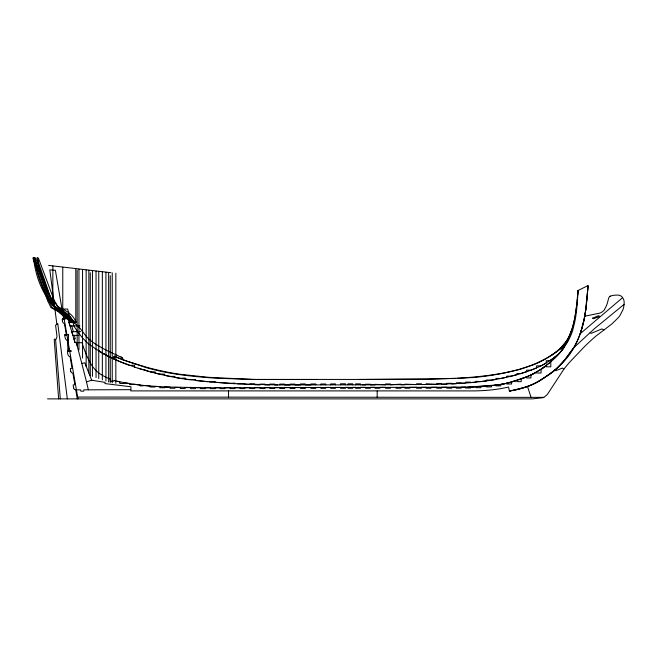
<?xml version="1.0" encoding="UTF-8"?>
<svg xmlns="http://www.w3.org/2000/svg" width="657" height="657" viewBox="0 0 657 657"><rect width="100%" height="100%" fill="white"/><g stroke="black" fill="none" stroke-linecap="round" stroke-linejoin="round"><path stroke-width="0.99" d="M234.894 383.639L234.894 383.097L230.04 383.343L215.2 382.325L215.2 381.651L210.339 381.898L198.496 380.855L195.416 380.477L195.416 379.45L188.773 379.664L185.151 379.122L185.151 378.046L180.289 378.35L174.918 377.364L174.918 376.387L170.056 376.387L164.685 375.295L164.685 374.178L158.468 373.915L155.027 373.012L155.027 371.854L150.609 371.854L145.172 370.326L145.172 369.694L142.963 369.694L134.48 367.074L134.48 365.144L129.626 365.415L121.66 362.442L114.211 359.026L114.261 356.217A93.754 93.754 0 0 0 123.105 359.888L146.79 367.813A247.829 247.829 0 0 0 180.815 374.769A489.449 489.449 0 0 0 220.136 378.391L256.435 379.483L317.249 379.475M74.783 323.343A12.779 12.779 0 0 0 73.017 322.291L69.363 322.324A11.892 11.883 0 0 0 68.484 320.164C64.723 313.561 56.962 311.319 50.868 307.525A49.694 49.669 0 0 0 47.813 301.317L32.85 257.971L35.552 257.971L51.583 300.963A25.336 25.221 0 0 1 54.687 306.417C61.15 309.94 68.895 312.962 72.221 320.058A12.861 12.803 0 0 1 72.968 322.324L73.954 326.135A120.247 120.247 0 0 0 82.749 338.191L87.907 343.315L95.487 348.801L104.438 354.205L114.178 359.067L114.261 356.217L127.318 361.334L146.289 367.156A290.156 290.156 0 0 0 180.42 374.35M114.203 359.034L114.261 356.25M68.599 334.536L67.564 352.949A12.483 12.483 0 0 0 67.77 353.967L67.999 354.747A2.891 2.891 0 0 0 70.069 356.661L72.073 368.29L70.389 368.528L70.504 370.039A6.636 6.636 0 0 0 70.8 371.377M587.678 290.082L588.015 285.598L578.012 290.509A303.189 303.189 0 0 1 576.435 311.517A127.064 127.064 0 0 1 574.53 322.998L572.666 330.463A48.084 48.084 0 0 1 571.467 333.855L570.572 336.006A79.522 79.522 0 0 1 567.829 341.574L566.654 343.48A15.357 15.357 0 0 1 565.176 345.303A22.552 22.552 0 0 1 562.827 349.237L560.199 352.3A32.365 32.365 0 0 1 559.698 352.842L559.337 353.195A33.827 33.827 0 0 1 558.795 353.729L556.454 355.798A54.408 54.408 0 0 1 553.654 358.155L542.945 364.89A139.243 139.243 0 0 1 527.686 371.394C506.26 378.67 483.659 381.947 461.14 383.343L461.14 382.793L456.287 382.793L456.287 383.729L451.712 383.992L451.712 383.31L446.859 383.31L446.859 384.189L443.459 384.296L441.635 384.312L441.635 383.474L436.774 383.474L436.774 384.37L433.719 384.427L362.015 384.854M587.736 289.294L586.011 308.067L583.745 321.404A101.367 101.367 0 0 1 578.111 339.168M587.777 288.686L587.826 288.078M587.867 287.462L587.916 286.846M577.667 295.207L578.012 290.509L576.518 306.991L574.719 318.612A113.053 113.053 0 0 1 574.021 321.93L573.66 323.458A78.783 78.783 0 0 1 573.101 325.585L569.915 334.889M587.514 292.225L587.292 295.034M587.596 291.067L587.645 290.484M587.071 297.728L587.202 296.126M577.421 298.147L577.544 296.693M587.021 298.253L586.841 300.315M586.791 300.824L586.405 304.749M577.166 300.939L577.298 299.559M577.035 302.277L575.056 316.805L572.354 328.139A65.215 65.215 0 0 1 571.385 331.021L569.8 334.963A62.949 62.949 0 0 1 569.2 336.302L568.174 338.396A44.093 44.093 0 0 1 567.525 339.595A33.794 33.794 0 0 1 566.835 340.761L564.716 343.783A33.433 33.433 0 0 1 563.46 345.278A37.49 37.49 0 0 1 562.022 346.789L561.636 347.175A51.262 51.262 0 0 1 560.388 348.35A60.961 60.961 0 0 1 558.532 349.967A71.712 71.712 0 0 1 556.98 351.232L555.855 352.111A102.911 102.911 0 0 1 554.032 353.474C525.986 372.7 490.204 375.87 457.247 378.407M586.299 305.694L585.913 308.946M88.367 389.831L86.469 381.857L91.684 380.222L105.046 382.358L104.972 383.581L130.973 386.768L130.817 390.899L470.125 390.899A190.998 190.998 0 0 0 489.449 390.118A138.865 138.865 0 0 0 508.526 387.03L509.397 391.046A82.642 82.642 0 0 0 527.505 386.447C537.787 383.179 546.46 376.272 554.968 369.875A93.122 93.122 0 0 0 569.397 354.87C580.156 339.349 585.288 320.641 586.422 301.941A225.934 225.934 0 0 0 588.015 285.59M585.855 309.398L584.418 318.193M584.336 318.62L580.32 333.378M566.999 340.597L566.835 341.139A25.878 25.878 0 0 1 566.58 341.927L565.817 343.923A26.362 26.362 0 0 1 565.505 344.629L565.176 345.327A22.543 22.543 0 0 1 564.831 346.001A25.426 25.426 0 0 1 564.478 346.658L564.355 346.871A29.524 29.524 0 0 1 563.846 347.709L563.304 348.53A20.654 20.654 0 0 1 562.885 349.13L562.745 349.327A30.074 30.074 0 0 1 562.154 350.099L561.85 350.477A31.347 31.347 0 0 1 561.374 351.035A28.621 28.621 0 0 1 560.725 351.766A23.808 23.808 0 0 1 560.216 352.308A67.055 67.055 0 0 1 557.464 354.961L550.788 360.208L550.788 366.795L546.287 366.795L546.287 365.596A78.733 78.733 0 0 1 541.072 369.513L541.072 373.004L536.572 373.004L536.572 372.24A90.157 90.157 0 0 1 530.905 374.983L530.905 377.947L526.594 377.947L526.594 376.822L529.805 375.492A74.955 74.955 0 0 0 531.866 374.539L541.77 368.717A103.896 103.896 0 0 0 543.791 367.279A121.241 121.241 0 0 0 547.067 364.799L550.681 361.876M569.619 335.62L568.716 337.805A76.729 76.729 0 0 1 566.178 343.217L561.669 350.51A54.679 54.679 0 0 1 555.494 357.597L551.946 360.824A117.759 117.759 0 0 1 550.008 362.45L541.196 369.119A73.075 73.075 0 0 1 531.012 374.942L526.692 376.831A118.818 118.818 0 0 1 524.179 377.816L518.767 379.762M578.086 339.152L577.864 339.669A65.306 65.306 0 0 1 574.177 346.978L565.053 359.519L556.61 368.626A64.55 64.55 0 0 1 553.555 371.246A71.514 71.514 0 0 1 552.094 372.396L548.62 374.868M604.539 309.373L605.787 307.131A28.12 28.12 0 0 0 607.052 304.043A23.677 23.677 0 0 0 607.528 302.491L608.563 298.541A7.194 7.194 0 0 1 609.253 297.038A2.152 2.152 0 0 1 610.238 296.143M573.118 348.596L564.683 359.995A102.451 102.451 0 0 1 562.211 362.894L561.612 363.559A85.139 85.139 0 0 1 559.879 365.423L558.212 367.107A69.453 69.453 0 0 1 550.459 373.562L549.778 374.063M561.768 346.732L565.899 341.648A44.569 44.569 0 0 0 571.286 331.276M573.635 347.824L594.528 328.607L624.076 304.363M580.213 333.699L622.639 297.654L623.46 299.173A7.408 7.408 0 0 1 624.084 301.399L624.142 302.31A15.768 15.768 0 0 1 624.109 303.879L623.879 305.99A21.591 21.591 0 0 1 623.337 308.519L623.197 308.995A12.163 12.163 0 0 1 622.918 309.8L620.159 315.122A25.566 25.566 0 0 1 618.533 317.438L611.881 323.942L596.104 335.965A178.351 178.351 0 0 0 582.997 348.185L570.695 361.104A122.079 122.079 0 0 0 563.961 369.07L547.577 394.101A9.132 9.132 0 0 1 547.117 394.627L544.645 396.803A6.455 6.455 0 0 1 543.799 397.329L543.684 397.386A6.759 6.759 0 0 1 542.723 397.748L532.203 398.881L47.534 398.881M549.728 374.12L539.873 380.567A80.696 80.696 0 0 1 538.847 381.175A68.509 68.509 0 0 1 536.679 382.382A65.371 65.371 0 0 1 532.416 384.452A70.619 70.619 0 0 1 529.649 385.61L528.162 386.176A80.548 80.548 0 0 1 526.594 386.735A86.371 86.371 0 0 1 524.081 387.548L522.29 388.082A102.098 102.098 0 0 1 519.432 388.87L517.396 389.371A140.918 140.918 0 0 1 514.144 390.11L509.397 391.046L510.629 390.816M550.78 360.233L556.783 355.733A34.558 34.558 0 0 0 562.581 349.237M548.792 374.761L544.653 377.52M551.338 355.445L551.798 355.125A60.723 60.723 0 0 0 561.85 346.814M544.637 377.545L538.65 381.274A70.414 70.414 0 0 1 524.713 387.343L511.606 390.619M610.246 296.176L611.7 295.724A21.829 21.829 0 0 1 613.819 295.313A25.787 25.787 0 0 1 615.946 295.108L618.574 295.133A5.543 5.543 0 0 1 622.606 297.621M518.398 379.894L515.77 380.756M515.63 380.789L504.469 383.77A91.438 91.438 0 0 1 500.872 384.427L500.092 384.55A116.149 116.149 0 0 1 497.636 384.912L469.435 387.006M73.51 331.67L71.777 331.654L72.902 335.399L74.397 335.399L75.3 338.872L73.945 338.872L75.095 342.683L76.335 342.683L81.796 363.387L84.819 362.853L91.684 380.222M584.73 316.222L599.554 313.175A10.266 10.266 0 0 0 604.67 309.472M62.891 319.015L63.392 318.949L62.85 319.015M62.481 321.15A7.523 7.523 0 0 1 62.341 320.435L62.226 319.121L64.172 318.85M64.641 318.793L65.15 318.735L63.548 318.932M66.16 318.612L62.768 319.023M64.961 334.865L68.583 334.421M67.49 334.561L66.948 334.627L67.843 334.512M67.958 334.503L68.468 334.438L67.917 334.503M68.895 351.314L68.394 351.38L71.161 351.035M69.519 351.24L70.652 351.101M67.293 340.564A4.164 4.164 0 0 1 65.133 337.534A9.691 9.691 0 0 1 64.977 336.926L64.723 334.881L66.349 334.684L64.419 323.375M71.235 351.027L67.375 351.503L69.174 351.281L67.334 340.482M494.023 385.347L498.047 384.862A98.451 98.451 0 0 0 508.181 382.932L526.586 376.863L521.198 378.917L521.198 381.635L516.878 381.635L516.878 380.428L511.581 382.037L511.581 384.008L506.728 384.008L506.728 383.22L500.774 384.353L500.774 385.873L495.92 385.873L495.92 385.125L491.42 385.725L491.42 386.932L486.566 386.932L486.566 386.029L487.732 385.93M493.054 385.454L488.865 385.84M485.367 386.111L486.566 386.02L480.883 386.759L480.883 387.663L476.021 387.663L476.021 386.759L470.535 387.129L470.535 388.032L465.673 388.032L465.673 387.129L461.14 387.252L461.14 388.156L456.287 388.156L456.287 387.252L451.712 387.293L451.712 388.188L446.859 388.188L446.859 387.293L441.635 387.31L441.635 388.205L436.774 388.205L436.774 387.31L435.049 387.293L208.573 387.77L164.685 386.973L164.685 387.745L159.823 387.745L159.823 386.702L155.027 386.382L155.027 387.006L150.166 387.006L150.166 386.02L145.172 385.56L140.319 385.971L140.319 385.051L134.48 384.345L129.626 384.649L129.626 383.647L124.666 382.826L124.666 383.474L119.812 383.474L119.812 381.848A79.932 79.932 0 0 1 113.858 380.329L113.858 381.183L110.343 381.183L110.343 379.138A53.381 53.381 0 0 1 98.665 372.938A32.875 32.875 0 0 1 90.436 363.116A72.114 72.114 0 0 1 86.157 354.246A144.827 144.827 0 0 1 81.977 342.675L76.335 342.683M464.524 383.179L436.765 384.378L426.163 383.737L426.163 384.485L421.433 384.542L421.433 383.778L416.579 383.778L416.579 384.591L404.967 384.164L404.967 384.723L400.893 384.772L400.893 384.14L390.348 384.813L390.348 383.951L385.495 383.951L385.495 384.821L375.032 384.329L375.032 384.83L370.384 384.838L370.384 384.222L365.53 384.222L365.53 384.838L274.716 384.92L274.716 384.09L269.863 384.09L269.863 384.92L264.911 384.928L264.911 384.107L260.049 384.107L260.049 384.928L258.587 384.936L254.711 384.756L254.711 383.926L249.857 383.926L249.857 384.542L248.379 384.476L244.823 384.255L244.823 383.762L234.385 383.688L209.361 381.832M484.127 386.193L480.177 386.447M478.813 386.521L467.71 387.088M468.728 387.055L431.017 387.318L431.017 388.221L426.163 388.221L426.163 387.318L421.433 387.334L421.433 388.23L416.579 388.23L416.579 387.334L409.82 387.343L409.82 388.238L404.967 388.238L404.967 387.343L400.893 387.343L400.893 388.246L396.031 388.246L396.031 387.343M455.055 378.506L359.354 379.459M69.576 322.119L68.911 322.119L69.281 323.359M71.128 322.111L67.655 309.053L62.44 309.053L77.969 398.881M76.311 331.654L71.876 331.686M71.769 325.888L73.387 331.654M79.932 325.872L70.077 325.897M76.417 389.872L80.597 389.856L80.901 391.211L83.784 391.153L83.825 389.847L130.858 389.675M543.733 397.362L77.657 397.058M76.237 322.094L68.911 322.111L72.27 333.288M75.793 322.324L73.444 322.324A12.007 11.867 0 0 0 72.574 320.164C68.813 313.57 61.044 311.319 54.95 307.525A50.523 49.916 0 0 0 51.895 301.317L36.932 257.971L38.369 257.971L54.4 300.963A25.574 25.27 0 0 1 57.512 306.417C63.967 309.94 71.72 312.97 75.038 320.058A12.968 12.812 0 0 1 75.793 322.324L75.793 268.844M76.13 331.654L80.655 331.621M550.788 360.742L546.287 360.742L546.287 363.034L541.023 365.883L536.572 365.883L536.572 367.936L530.905 370.187L526.594 370.154L526.594 371.698L520.746 373.546L516.878 373.546L516.878 374.654L511.072 376.165L506.728 376.165L506.728 377.2L500.774 378.473L495.92 378.383L495.92 379.409L491.42 380.173L486.566 379.984L486.566 380.888L480.883 381.586L476.021 381.298L476.021 382.095L470.535 382.604L470.535 382.111L465.673 382.111L465.673 382.99M252.543 379.434L427.132 379.434L473.426 377.529A294.196 294.196 0 0 0 504.404 372.995L519.334 369.562L533.821 364.692A109.423 109.423 0 0 0 550.862 355.741L562.663 347.43A15.366 15.366 0 0 0 565.176 345.311M277.804 384.936L237.432 383.877M72.911 335.357L78.783 335.44M252.066 379.418L208.31 377.299L180.42 374.334M207.735 381.692L184.765 379.032A301.612 301.612 0 0 1 150.338 371.813M110.943 272.712L48.602 265.395M75.259 389.585L75.358 389.609A5.708 5.708 0 0 0 75.711 389.65L77.288 398.881M150.338 371.829L138.151 368.248M135.128 367.271L118.884 361.178M118.367 360.948L114.934 359.412M116.322 360.044L115.353 359.601M115.246 359.551L112.437 358.262A140.541 140.541 0 0 1 98.353 350.666A116.141 116.141 0 0 0 110.343 357.268M114.885 359.395L114.359 359.149M603.89 330.06L601.911 328.894L591.128 333.395L590.126 332.516M74.783 323.334L80.014 328.229L86.182 336.318A37.203 37.203 0 0 0 89.459 339.603L94.583 343.529L102.311 348.095A148.605 148.605 0 0 0 116.207 354.846L122.128 357.728A3.614 3.614 0 0 1 122.695 358.566L123.105 359.896L122.473 358.377M75.3 322.324L63.844 313.011L54.416 302.434A82.93 81.928 0 0 1 47.017 290.583C41.834 280.432 38.845 269.271 37.621 257.971M72.484 322.324L61.044 313.044L51.624 302.475A82.207 81.829 0 0 1 44.224 290.624C39.042 280.457 36.045 269.288 34.796 257.971M71.219 322.324L59.795 313.06L50.384 302.499A81.813 81.772 0 0 1 42.984 290.649C37.794 280.473 34.788 269.296 33.54 257.971M121.011 356.8L121.529 357.26M563.821 369.25L562.499 368.06L555.658 370.745L554.968 369.875M121.857 357.597L122.514 358.443M60.296 398.881L55.607 339.669L54.851 339.02L54.211 339.316L58.637 398.881M34.295 257.971L50.318 300.963A25.204 25.196 0 0 1 53.431 306.417C59.886 309.94 67.63 312.962 70.956 320.049A12.803 12.795 0 0 1 71.712 322.324M34.115 257.971L49.07 301.317A49.989 49.76 0 0 1 52.133 307.525C58.227 311.319 65.987 313.57 69.749 320.164A11.933 11.875 0 0 1 70.627 322.324M527.505 386.447L531.07 397.386M69.346 323.564L70.028 325.839M72.327 333.493L75.062 342.593M73.641 387.86L73.149 384.945L74.873 384.739L72.902 373.151A2.62 2.62 0 0 1 70.718 371.402M81.796 363.387L86.469 381.857M63.663 318.932L55.385 270.306L49.809 269.855L56.88 324.303M67.343 398.881L57.791 323.655L55.582 325.248L56.945 335.973A4.993 4.993 0 0 1 55.607 339.669M52.346 303.091L52.232 301.514A17.862 17.657 -10.3 0 1 52.223 300.118L52.675 295.79A37.621 36.989 -30.8 0 0 52.823 293.104L52.872 265.962M390.348 387.351L390.348 388.254L385.495 388.254L385.495 387.351L379.886 387.359L379.886 388.262L375.032 388.262L375.032 387.359L370.384 387.367L370.384 388.262L365.53 388.262L365.53 387.367L360.455 387.375L360.455 388.279L355.601 388.279L355.601 387.375L352.702 387.384L352.702 388.287L348.021 388.287L348.021 387.384L345.434 387.4L345.434 388.295L340.572 388.295L340.572 387.4L335.505 387.416L335.505 388.312L330.652 388.312L330.652 387.416L325.691 387.433L325.691 388.336L320.838 388.336L320.838 387.433L315.771 387.458L315.771 388.361L310.909 388.361L310.909 387.458L305.382 387.49L305.382 388.386L300.528 388.386L300.528 387.49L294.952 387.523L294.952 388.427L290.098 388.427L290.098 387.523L284.645 387.564L284.645 388.459L279.792 388.459L279.792 387.564L274.716 387.597L274.716 388.492L269.863 388.492L269.863 387.597L264.911 387.63L264.911 388.533L260.049 388.533L260.049 387.63L254.711 387.663L254.711 388.558L249.857 388.558L249.857 387.663L244.823 387.687L244.823 388.583L239.969 388.583L239.969 387.687L234.894 387.712L234.894 388.615L230.04 388.615L230.04 387.712L224.973 387.729L224.973 388.632L220.111 388.632L220.111 387.729L215.2 387.737L215.2 388.64L210.339 388.64L210.339 387.737L205.271 387.737L205.271 388.632L200.41 388.632L200.41 387.737L195.416 387.712L195.416 388.607L190.563 388.607L190.563 387.638L185.151 387.564L185.151 388.501L180.289 388.501L180.289 387.49L174.918 387.375L174.918 388.238L170.056 388.238L170.056 387.203L149.106 385.955A272.91 272.91 0 0 1 138.586 384.821L131.572 383.844A294.09 294.09 0 0 1 117.636 381.356M377.184 390.899L377.184 397.386M360.455 384.846L360.455 383.885L355.601 383.885L355.601 384.846M352.702 384.846L352.702 383.844L348.021 383.844L348.021 384.854M345.434 384.854L345.434 383.787L340.572 383.787L340.572 384.862M335.505 384.862L335.505 383.926L330.652 383.926L330.652 384.871M325.691 384.871L325.691 384L320.838 384L320.838 384.879M315.771 384.879L315.771 383.959L310.909 383.959L310.909 384.887L305.382 384.887L305.382 383.943L300.528 383.943L300.528 384.895L294.952 384.903L294.952 384.107L290.098 384.107L290.098 384.903L284.645 384.912L284.645 384.099L279.792 384.099L279.792 384.912M228.537 390.899L228.537 397.222M115.837 273.213L115.837 383.351M114.261 356.308L114.203 359.059M112.24 272.86L112.24 382.817M110.253 275.726L110.253 382.53M108.643 272.491L108.643 381.972M105.941 272.212L105.941 381.052M102.344 271.834L102.344 379.836M98.747 271.456L98.747 378.596M96.045 271.16L96.045 377.635M92.448 270.766L92.448 376.387M90.288 272.762L90.288 375.656M88.851 270.364L88.851 372.954M86.149 270.052L86.149 366.278M82.552 269.633L82.552 358.098M78.955 269.214L78.955 349.902M77.156 270.076L77.156 345.861M62.768 267.235L62.768 311.755M75.21 389.741A2.217 2.217 0 0 1 73.691 387.86M64.345 323.572A3.03 3.03 0 0 1 62.407 321.166M592.704 318.144L593.427 318.694L598.954 316.748L599.25 316.074L598.535 315.697L592.704 318.128M65.577 334.791L65.076 334.856L65.618 334.791M66.71 334.651L66.201 334.717L66.751 334.651M68.041 351.421L67.499 351.487L68.082 351.413"/></g></svg>
